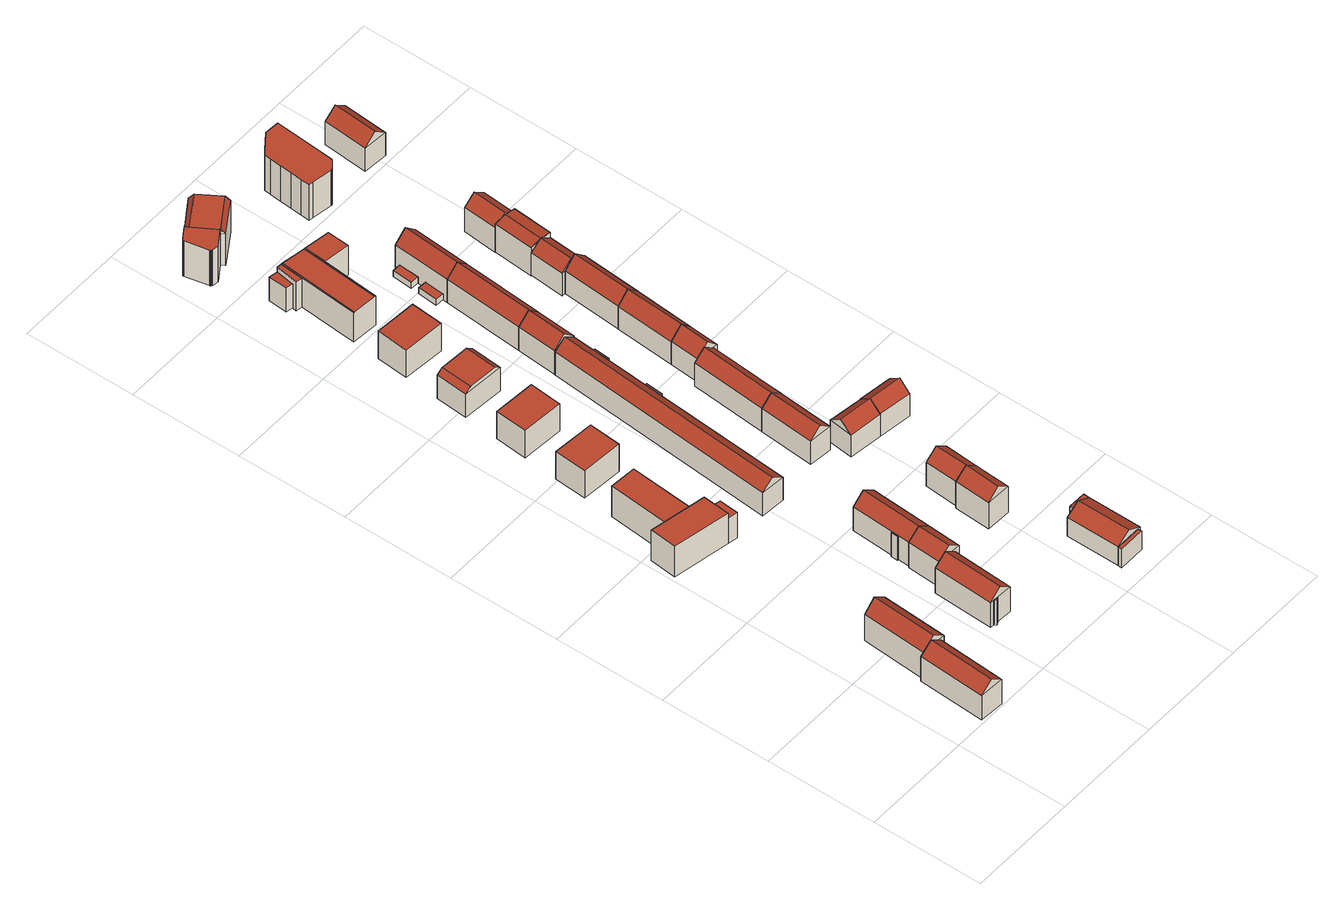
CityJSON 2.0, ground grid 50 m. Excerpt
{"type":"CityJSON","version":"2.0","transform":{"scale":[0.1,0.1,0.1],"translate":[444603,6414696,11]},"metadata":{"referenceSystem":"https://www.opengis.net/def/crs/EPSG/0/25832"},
"CityObjects":{
"building1":{"type":"Building","attributes":{"name":"HirtenstraÃe","function":"31001_1010"},"children":["building1-1","building1-2"]},
"building1-1":{"type":"BuildingPart","attributes":{"roofType":"3100","measuredHeight":17.59,"storeysAboveGround":4},"parents":["building1"],"geometry":[{"type":"Solid","lod":"2","boundaries":[[[[0,1,2,3]],[[4,5,1,0]],[[6,7,5,4]],[[3,2,7,6]],[[0,8,4]],[[6,9,3]],[[3,9,8,0]],[[4,8,9,6]],[[1,5,7,2]]]],"semantics":{"surfaces":[{"type":"WallSurface"},{"type":"RoofSurface","Flaechenneigung":"50.7636838396125","Flaechenrichtung":"273.308117384956","Flaechengroesse":"217.953610653265"},{"type":"RoofSurface","Flaechenneigung":"50.7637918884007","Flaechenrichtung":"93.3079691152351","Flaechengroesse":"218.014867359814"},{"type":"GroundSurface"}],"values":[[0,0,0,0,0,0,1,2,3]]}}]},
"building1-2":{"type":"BuildingPart","attributes":{"roofType":"3100","measuredHeight":18.82,"storeysAboveGround":4},"parents":["building1"],"geometry":[{"type":"Solid","lod":"2","boundaries":[[[[10,11,12,13]],[[14,15,11,10]],[[16,17,15,14]],[[13,12,17,16]],[[10,18,14]],[[16,19,13]],[[13,19,18,10]],[[14,18,19,16]],[[11,15,17,12]]]],"semantics":{"surfaces":[{"type":"WallSurface"},{"type":"RoofSurface","Flaechenneigung":"50.785815622503","Flaechenrichtung":"273.311996425385","Flaechengroesse":"215.6021783125"},{"type":"RoofSurface","Flaechenneigung":"50.7859020197884","Flaechenrichtung":"93.3049240391563","Flaechengroesse":"216.837932919486"},{"type":"GroundSurface"}],"values":[[0,0,0,0,0,0,1,2,3]]}}]},
"building2":{"type":"Building","attributes":{"name":"Carl-Petersen-StraÃe","function":"31001_1010"},"children":["building2-1","building2-2","building2-3"]},
"building2-1":{"type":"BuildingPart","attributes":{"roofType":"1000","measuredHeight":16.23,"storeysAboveGround":5},"parents":["building2"],"geometry":[{"type":"Solid","lod":"2","boundaries":[[[[20,21,22,23]],[[24,25,21,20]],[[26,27,25,24]],[[23,22,27,26]],[[24,20,23,26]],[[21,25,27,22]]]],"semantics":{"surfaces":[{"type":"WallSurface"},{"type":"RoofSurface","Flaechenneigung":"90","Flaechenrichtung":"0","Flaechengroesse":"328.965506137209"},{"type":"GroundSurface"}],"values":[[0,0,0,0,1,2]]}}]},
"building2-2":{"type":"BuildingPart","attributes":{"roofType":"1000","measuredHeight":16.25,"storeysAboveGround":5},"parents":["building2"],"geometry":[{"type":"Solid","lod":"2","boundaries":[[[[28,29,30,31]],[[32,33,29,28]],[[34,35,33,32]],[[31,30,35,34]],[[32,28,31,34]],[[29,33,35,30]]]],"semantics":{"surfaces":[{"type":"WallSurface"},{"type":"RoofSurface","Flaechenneigung":"90","Flaechenrichtung":"0","Flaechengroesse":"310.926781975163"},{"type":"GroundSurface"}],"values":[[0,0,0,0,1,2]]}}]},
"building2-3":{"type":"BuildingPart","attributes":{"roofType":"1000","measuredHeight":13.53,"storeysAboveGround":5},"parents":["building2"],"geometry":[{"type":"Solid","lod":"2","boundaries":[[[[36,37,38,39]],[[40,41,37,36]],[[42,29,41,40]],[[39,38,29,42]],[[40,36,39,42]],[[37,41,29,38]]]],"semantics":{"surfaces":[{"type":"WallSurface"},{"type":"RoofSurface","Flaechenneigung":"90","Flaechenrichtung":"0","Flaechengroesse":"39.3586223139316"},{"type":"GroundSurface"}],"values":[[0,0,0,0,1,2]]}}]},
"building3":{"type":"Building","attributes":{"name":"HirtenstraÃe","function":"31001_1010"},"children":["building3-1","building3-2"]},
"building3-1":{"type":"BuildingPart","attributes":{"roofType":"1000","measuredHeight":13.26,"storeysAboveGround":4},"parents":["building3"],"geometry":[{"type":"Solid","lod":"2","boundaries":[[[[43,44,45,46]],[[47,48,44,43]],[[46,45,48,47]],[[43,46,47]],[[44,48,45]]]],"semantics":{"surfaces":[{"type":"WallSurface"},{"type":"RoofSurface","Flaechenneigung":"90","Flaechenrichtung":"0","Flaechengroesse":"1.02167059330588"},{"type":"GroundSurface"}],"values":[[0,0,0,1,2]]}}]},
"building3-2":{"type":"BuildingPart","attributes":{"roofType":"3100","measuredHeight":17.64,"storeysAboveGround":4},"parents":["building3"],"geometry":[{"type":"Solid","lod":"2","boundaries":[[[[49,50,51,52]],[[53,54,50,49]],[[55,56,54,53]],[[52,51,56,55]],[[49,57,53]],[[55,58,52]],[[52,58,57,49]],[[53,57,58,55]],[[50,54,56,51]]]],"semantics":{"surfaces":[{"type":"WallSurface"},{"type":"RoofSurface","Flaechenneigung":"51.6279854035531","Flaechenrichtung":"272.526062581942","Flaechengroesse":"191.259252512954"},{"type":"RoofSurface","Flaechenneigung":"51.6295448273597","Flaechenrichtung":"92.916482829165","Flaechengroesse":"191.190387673883"},{"type":"GroundSurface"}],"values":[[0,0,0,0,0,0,1,2,3]]}}]},
"building4":{"type":"Building","attributes":{"name":"Carl-Petersen-StraÃe","function":"31001_1010","yearOfConstruction":2009,"roofType":"1000","measuredHeight":14.54,"storeysAboveGround":5},"geometry":[{"type":"Solid","lod":"2","boundaries":[[[[59,60,61,62]],[[63,64,60,59]],[[65,66,64,63]],[[62,61,66,65]],[[63,59,62,65]],[[60,64,66,61]]]],"semantics":{"surfaces":[{"type":"WallSurface"},{"type":"RoofSurface","Flaechenneigung":"90","Flaechenrichtung":"0","Flaechengroesse":"270.006944976461"},{"type":"GroundSurface"}],"values":[[0,0,0,0,1,2]]}}]},
"building5":{"type":"Building","attributes":{"name":"HirtenstraÃe","function":"31001_1010","yearOfConstruction":1957,"roofType":"3100","measuredHeight":17.95,"storeysAboveGround":4},"geometry":[{"type":"Solid","lod":"2","boundaries":[[[[67,68,69,70]],[[71,72,68,67]],[[73,74,72,71]],[[70,69,74,73]],[[67,75,71]],[[73,76,70]],[[70,76,75,67]],[[71,75,76,73]],[[68,72,74,69]]]],"semantics":{"surfaces":[{"type":"WallSurface"},{"type":"RoofSurface","Flaechenneigung":"51.6560795120905","Flaechenrichtung":"273.216126967321","Flaechengroesse":"107.444109432615"},{"type":"RoofSurface","Flaechenneigung":"51.655987666743","Flaechenrichtung":"93.2179272242601","Flaechengroesse":"107.447888973378"},{"type":"GroundSurface"}],"values":[[0,0,0,0,0,0,1,2,3]]}}]},
"building6":{"type":"Building","attributes":{"name":"Moorende","function":"31001_1010","yearOfConstruction":2009,"roofType":"1000","measuredHeight":14.6,"storeysAboveGround":5},"geometry":[{"type":"Solid","lod":"2","boundaries":[[[[77,78,79,80]],[[81,82,78,77]],[[83,84,82,81]],[[80,79,84,83]],[[81,77,80,83]],[[78,82,84,79]]]],"semantics":{"surfaces":[{"type":"WallSurface"},{"type":"RoofSurface","Flaechenneigung":"90","Flaechenrichtung":"0","Flaechengroesse":"269.732154998943"},{"type":"GroundSurface"}],"values":[[0,0,0,0,1,2]]}}]},
"building7":{"type":"Building","attributes":{"name":"Carl-Petersen-StraÃe","function":"31001_1010"},"children":["building7-1","building7-2"]},
"building7-1":{"type":"BuildingPart","attributes":{"roofType":"3100","measuredHeight":17.16,"storeysAboveGround":4},"parents":["building7"],"geometry":[{"type":"Solid","lod":"2","boundaries":[[[[85,86,87,67]],[[88,89,86,85]],[[71,90,89,88]],[[67,87,90,71]],[[85,91,88]],[[71,75,67]],[[67,75,91,85]],[[88,91,75,71]],[[86,89,90,87]]]],"semantics":{"surfaces":[{"type":"WallSurface"},{"type":"RoofSurface","Flaechenneigung":"51.5865324463628","Flaechenrichtung":"272.964134694147","Flaechengroesse":"197.745115900899"},{"type":"RoofSurface","Flaechenneigung":"51.586800165069","Flaechenrichtung":"93.1330239308747","Flaechengroesse":"197.802510637403"},{"type":"GroundSurface"}],"values":[[0,0,0,0,0,0,1,2,3]]}}]},
"building7-2":{"type":"BuildingPart","attributes":{"roofType":"1000","measuredHeight":12.67,"storeysAboveGround":4},"parents":["building7"],"geometry":[{"type":"Solid","lod":"2","boundaries":[[[[92,93,94,95]],[[96,97,93,92]],[[98,99,97,96]],[[95,94,99,98]],[[96,92,95,98]],[[93,97,99,94]]]],"semantics":{"surfaces":[{"type":"WallSurface"},{"type":"RoofSurface","Flaechenneigung":"90","Flaechenrichtung":"0","Flaechengroesse":"1.78751020506889"},{"type":"GroundSurface"}],"values":[[0,0,0,0,1,2]]}}]},
"building8":{"type":"Building","attributes":{"name":"Moorende","function":"31001_1010","yearOfConstruction":2009,"roofType":"9999","measuredHeight":14.6,"storeysAboveGround":5},"geometry":[{"type":"Solid","lod":"2","boundaries":[[[[100,101,102,103]],[[104,105,101,100]],[[106,107,105,104]],[[103,102,107,106]],[[103,108,109,100]],[[100,109,110,104]],[[104,110,111,106]],[[106,111,108,103]],[[109,108,111,110]],[[101,105,107,102]]]],"semantics":{"surfaces":[{"type":"WallSurface"},{"type":"RoofSurface","Flaechenneigung":"51.8194955630624","Flaechenrichtung":"274.662792075742","Flaechengroesse":"49.2918913267999"},{"type":"RoofSurface","Flaechenneigung":"51.8193832213258","Flaechenrichtung":"94.6606478536125","Flaechengroesse":"49.2945749984424"},{"type":"RoofSurface","Flaechenneigung":"90","Flaechenrichtung":"0","Flaechengroesse":"192.566193847515"},{"type":"GroundSurface"}],"values":[[0,0,0,0,1,0,2,0,3,4]]}}]},
"building9":{"type":"Building","attributes":{"name":"Auf den BlÃ¶cken","function":"31001_1010"},"children":["building9-1","building9-2","building9-3"]},
"building9-1":{"type":"BuildingPart","attributes":{"roofType":"3100","measuredHeight":16.44,"storeysAboveGround":4},"parents":["building9"],"geometry":[{"type":"Solid","lod":"2","boundaries":[[[[112,113,114,115]],[[116,117,113,112]],[[118,119,117,116]],[[115,114,119,118]],[[112,120,116]],[[118,121,115]],[[115,121,120,112]],[[116,120,121,118]],[[113,117,119,114]]]],"semantics":{"surfaces":[{"type":"WallSurface"},{"type":"RoofSurface","Flaechenneigung":"51.7159370287595","Flaechenrichtung":"274.577223970893","Flaechengroesse":"720.074466617014"},{"type":"RoofSurface","Flaechenneigung":"51.7159534474561","Flaechenrichtung":"94.3913417250511","Flaechengroesse":"720.348343717671"},{"type":"GroundSurface"}],"values":[[0,0,0,0,0,0,1,2,3]]}}]},
"building9-2":{"type":"BuildingPart","attributes":{"roofType":"1000","measuredHeight":12.2,"storeysAboveGround":4},"parents":["building9"],"geometry":[{"type":"Solid","lod":"2","boundaries":[[[[122,123,124,125]],[[126,127,123,122]],[[128,129,127,126]],[[125,124,129,128]],[[126,122,125,128]],[[123,127,129,124]]]],"semantics":{"surfaces":[{"type":"WallSurface"},{"type":"RoofSurface","Flaechenneigung":"90","Flaechenrichtung":"0","Flaechengroesse":"6.82358211676431"},{"type":"GroundSurface"}],"values":[[0,0,0,0,1,2]]}}]},
"building9-3":{"type":"BuildingPart","attributes":{"roofType":"1000","measuredHeight":12.16,"storeysAboveGround":4},"parents":["building9"],"geometry":[{"type":"Solid","lod":"2","boundaries":[[[[130,131,132,133]],[[134,135,131,130]],[[136,137,135,134]],[[133,132,137,136]],[[134,130,133,136]],[[131,135,137,132]]]],"semantics":{"surfaces":[{"type":"WallSurface"},{"type":"RoofSurface","Flaechenneigung":"90","Flaechenrichtung":"0","Flaechengroesse":"4.93138550329567"},{"type":"GroundSurface"}],"values":[[0,0,0,0,1,2]]}}]},
"building10":{"type":"Building","attributes":{"name":"Moorende","function":"31001_1010","yearOfConstruction":2009,"roofType":"1000","measuredHeight":14.72,"storeysAboveGround":5},"geometry":[{"type":"Solid","lod":"2","boundaries":[[[[138,139,140,141]],[[142,143,139,138]],[[144,145,143,142]],[[141,140,145,144]],[[142,138,141,144]],[[139,143,145,140]]]],"semantics":{"surfaces":[{"type":"WallSurface"},{"type":"RoofSurface","Flaechenneigung":"90","Flaechenrichtung":"0","Flaechengroesse":"269.601867011766"},{"type":"GroundSurface"}],"values":[[0,0,0,0,1,2]]}}]},
"building11":{"type":"Building","attributes":{"name":"HirtenstraÃe","function":"31001_1010","yearOfConstruction":1957,"roofType":"3100","measuredHeight":18.47,"storeysAboveGround":4},"geometry":[{"type":"Solid","lod":"2","boundaries":[[[[146,147,148,149]],[[150,151,147,146]],[[152,153,151,150]],[[149,148,153,152]],[[146,154,150]],[[152,155,149]],[[149,155,154,146]],[[150,154,155,152]],[[147,151,153,148]]]],"semantics":{"surfaces":[{"type":"WallSurface"},{"type":"RoofSurface","Flaechenneigung":"51.2122402934703","Flaechenrichtung":"273.374601804559","Flaechengroesse":"114.593032173527"},{"type":"RoofSurface","Flaechenneigung":"51.2122401367297","Flaechenrichtung":"93.3729320381092","Flaechengroesse":"114.589274207159"},{"type":"GroundSurface"}],"values":[[0,0,0,0,0,0,1,2,3]]}}]},
"building12":{"type":"Building","attributes":{"name":"HirtenstraÃe","function":"31001_1010"},"children":["building12-1","building12-2","building12-3"]},
"building12-1":{"type":"BuildingPart","attributes":{"roofType":"3100","measuredHeight":13.68,"storeysAboveGround":3},"parents":["building12"],"geometry":[{"type":"Solid","lod":"2","boundaries":[[[[156,157,158,159]],[[160,161,157,156]],[[162,163,161,160]],[[159,158,163,162]],[[156,164,160]],[[162,165,159]],[[159,165,164,156]],[[160,164,165,162]],[[157,161,163,158]]]],"semantics":{"surfaces":[{"type":"WallSurface"},{"type":"RoofSurface","Flaechenneigung":"60.0924836878025","Flaechenrichtung":"90.1218256822221","Flaechengroesse":"182.211302175357"},{"type":"RoofSurface","Flaechenneigung":"60.0924201190927","Flaechenrichtung":"270.101004410399","Flaechengroesse":"182.183318570983"},{"type":"GroundSurface"}],"values":[[0,0,0,0,0,0,1,2,3]]}}]},
"building12-2":{"type":"BuildingPart","attributes":{"roofType":"1000","measuredHeight":9.92,"storeysAboveGround":3},"parents":["building12"],"geometry":[{"type":"Solid","lod":"2","boundaries":[[[[166,167,168,169]],[[170,171,167,166]],[[160,161,171,170]],[[169,168,161,160]],[[170,166,169,160]],[[167,171,161,168]]]],"semantics":{"surfaces":[{"type":"WallSurface"},{"type":"RoofSurface","Flaechenneigung":"90","Flaechenrichtung":"0","Flaechengroesse":"21.18353715275"},{"type":"GroundSurface"}],"values":[[0,0,0,0,1,2]]}}]},
"building12-3":{"type":"BuildingPart","attributes":{"roofType":"1000","measuredHeight":9.92,"storeysAboveGround":3},"parents":["building12"],"geometry":[{"type":"Solid","lod":"2","boundaries":[[[[172,173,174,175]],[[176,177,173,172]],[[159,158,177,176]],[[175,174,158,159]],[[176,172,175,159]],[[173,177,158,174]]]],"semantics":{"surfaces":[{"type":"WallSurface"},{"type":"RoofSurface","Flaechenneigung":"90","Flaechenrichtung":"0","Flaechengroesse":"21.7831168271167"},{"type":"GroundSurface"}],"values":[[0,0,0,0,1,2]]}}]},
"building13":{"type":"Building","attributes":{"name":"Carl-Petersen-StraÃe","function":"31001_1010","yearOfConstruction":1957,"roofType":"3100","measuredHeight":17.22,"storeysAboveGround":4},"geometry":[{"type":"Solid","lod":"2","boundaries":[[[[178,179,180,146]],[[181,182,179,178]],[[150,183,182,181]],[[146,180,183,150]],[[178,184,181]],[[150,154,146]],[[146,154,184,178]],[[181,184,154,150]],[[179,182,183,180]]]],"semantics":{"surfaces":[{"type":"WallSurface"},{"type":"RoofSurface","Flaechenneigung":"51.2527799460082","Flaechenrichtung":"273.373751766749","Flaechengroesse":"104.922973425165"},{"type":"RoofSurface","Flaechenneigung":"51.2526964971133","Flaechenrichtung":"93.373751766795","Flaechengroesse":"104.922973422475"},{"type":"GroundSurface"}],"values":[[0,0,0,0,0,0,1,2,3]]}}]},
"building14":{"type":"Building","attributes":{"name":"Auf den BlÃ¶cken","function":"31001_1010","yearOfConstruction":1957,"roofType":"3100","measuredHeight":16.89,"storeysAboveGround":4},"geometry":[{"type":"Solid","lod":"2","boundaries":[[[[185,186,187,188]],[[189,190,186,185]],[[191,192,190,189]],[[188,187,192,191]],[[185,193,189]],[[191,194,188]],[[188,194,193,185]],[[189,193,194,191]],[[186,190,192,187]]]],"semantics":{"surfaces":[{"type":"WallSurface"},{"type":"RoofSurface","Flaechenneigung":"49.410108099328","Flaechenrichtung":"94.516003651114","Flaechengroesse":"171.342587666664"},{"type":"RoofSurface","Flaechenneigung":"49.4101219184839","Flaechenrichtung":"274.530776977418","Flaechengroesse":"170.566553075133"},{"type":"GroundSurface"}],"values":[[0,0,0,0,0,0,1,2,3]]}}]},
"building15":{"type":"Building","attributes":{"name":"Moorende","function":"31001_1010"},"children":["building15-1","building15-2","building15-3","building15-4"]},
"building15-1":{"type":"BuildingPart","attributes":{"roofType":"1000","measuredHeight":15.7,"storeysAboveGround":5},"parents":["building15"],"geometry":[{"type":"Solid","lod":"2","boundaries":[[[[195,196,197,198]],[[199,200,196,195]],[[201,202,200,199]],[[198,197,202,201]],[[199,195,198,201]],[[196,200,202,197]]]],"semantics":{"surfaces":[{"type":"WallSurface"},{"type":"RoofSurface","Flaechenneigung":"90","Flaechenrichtung":"0","Flaechengroesse":"116.823719837845"},{"type":"GroundSurface"}],"values":[[0,0,0,0,1,2]]}}]},
"building15-2":{"type":"BuildingPart","attributes":{"roofType":"9999","measuredHeight":15.64,"storeysAboveGround":5},"parents":["building15"],"geometry":[{"type":"Solid","lod":"2","boundaries":[[[[203,204,205,206]],[[207,200,204,203]],[[208,209,200,207]],[[206,205,209,208]],[[206,210,211,203]],[[203,211,212,207]],[[207,212,213,208]],[[208,213,210,206]],[[211,210,213,212]],[[204,200,209,205]]]],"semantics":{"surfaces":[{"type":"WallSurface"},{"type":"RoofSurface","Flaechenneigung":"78.0287614271826","Flaechenrichtung":"274.605908576543","Flaechengroesse":"21.2385455150256"},{"type":"RoofSurface","Flaechenneigung":"78.0288304548946","Flaechenrichtung":"94.6037970502002","Flaechengroesse":"20.7215312178759"},{"type":"RoofSurface","Flaechenneigung":"90","Flaechenrichtung":"0","Flaechengroesse":"393.449317118247"},{"type":"GroundSurface"}],"values":[[0,0,0,0,1,0,2,0,3,4]]}}]},
"building15-3":{"type":"BuildingPart","attributes":{"roofType":"1000","measuredHeight":15.52,"storeysAboveGround":5},"parents":["building15"],"geometry":[{"type":"Solid","lod":"2","boundaries":[[[[214,215,216,217]],[[218,219,215,214]],[[203,204,219,218]],[[217,216,204,203]],[[218,214,217,203]],[[215,219,204,216]]]],"semantics":{"surfaces":[{"type":"WallSurface"},{"type":"RoofSurface","Flaechenneigung":"90","Flaechenrichtung":"0","Flaechengroesse":"24.7334176157694"},{"type":"GroundSurface"}],"values":[[0,0,0,0,1,2]]}}]},
"building15-4":{"type":"BuildingPart","attributes":{"roofType":"1000","measuredHeight":12.81,"storeysAboveGround":5},"parents":["building15"],"geometry":[{"type":"Solid","lod":"2","boundaries":[[[[220,221,222,223]],[[224,225,221,220]],[[226,219,225,224]],[[223,222,219,226]],[[224,220,223,226]],[[221,225,219,222]]]],"semantics":{"surfaces":[{"type":"WallSurface"},{"type":"RoofSurface","Flaechenneigung":"90","Flaechenrichtung":"0","Flaechengroesse":"29.4638458809401"},{"type":"GroundSurface"}],"values":[[0,0,0,0,1,2]]}}]},
"building16":{"type":"Building","attributes":{"name":"Auf den BlÃ¶cken","function":"31001_1010","yearOfConstruction":1957,"roofType":"3100","measuredHeight":17.54,"storeysAboveGround":4},"geometry":[{"type":"Solid","lod":"2","boundaries":[[[[227,228,229,230]],[[231,232,228,227]],[[233,234,232,231]],[[230,229,234,233]],[[227,235,231]],[[233,236,230]],[[230,236,235,227]],[[231,235,236,233]],[[228,232,234,229]]]],"semantics":{"surfaces":[{"type":"WallSurface"},{"type":"RoofSurface","Flaechenneigung":"46.8459403325713","Flaechenrichtung":"94.2409536296409","Flaechengroesse":"131.709169171571"},{"type":"RoofSurface","Flaechenneigung":"46.8457915123304","Flaechenrichtung":"274.248894686618","Flaechengroesse":"131.710526144899"},{"type":"GroundSurface"}],"values":[[0,0,0,0,0,0,1,2,3]]}}]},
"building17":{"type":"Building","attributes":{"name":"Sievekingdamm","function":"31001_1010"},"children":["building17-1","building17-2"]},
"building17-1":{"type":"BuildingPart","attributes":{"roofType":"9999","measuredHeight":19.05,"storeysAboveGround":6},"parents":["building17"],"geometry":[{"type":"Solid","lod":"2","boundaries":[[[[237,238,239,240]],[[241,242,238,237]],[[243,244,242,241]],[[240,239,244,243]],[[240,245,246,237]],[[237,246,247,241]],[[241,247,248,243]],[[243,248,245,240]],[[246,245,248,247]],[[238,242,244,239]]]],"semantics":{"surfaces":[{"type":"WallSurface"},{"type":"RoofSurface","Flaechenneigung":"42.6276941916937","Flaechenrichtung":"326.979271589894","Flaechengroesse":"52.4218654874214"},{"type":"RoofSurface","Flaechenneigung":"42.6279302069102","Flaechenrichtung":"147.530739587189","Flaechengroesse":"53.2211303560839"},{"type":"RoofSurface","Flaechenneigung":"90","Flaechenrichtung":"0","Flaechengroesse":"195.552598481993"},{"type":"GroundSurface"}],"values":[[0,0,0,0,1,0,2,0,3,4]]}}]},
"building17-2":{"type":"BuildingPart","attributes":{"roofType":"1000","measuredHeight":19.07,"storeysAboveGround":6},"parents":["building17"],"geometry":[{"type":"Solid","lod":"2","boundaries":[[[[249,250,251,252]],[[253,254,250,249]],[[255,256,254,253]],[[257,258,256,255]],[[259,260,258,257]],[[261,262,260,259]],[[263,264,262,261]],[[265,266,264,263]],[[267,268,266,265]],[[269,270,268,267]],[[271,272,270,269]],[[273,274,272,271]],[[275,276,274,273]],[[277,239,276,275]],[[252,251,239,277]],[[275,273,271,269,267,265,263,261,259,257,255,253,249,252,277]],[[250,254,256,258,260,262,264,266,268,270,272,274,276,239,251]]]],"semantics":{"surfaces":[{"type":"WallSurface"},{"type":"RoofSurface","Flaechenneigung":"90","Flaechenrichtung":"0","Flaechengroesse":"124.834868875514"},{"type":"GroundSurface"}],"values":[[0,0,0,0,0,0,0,0,0,0,0,0,0,0,0,1,2]]}}]},
"building18":{"type":"Building","attributes":{"name":"Carl-Petersen-StraÃe","function":"31001_1010","yearOfConstruction":1968,"roofType":"3100","measuredHeight":16.25,"storeysAboveGround":4},"geometry":[{"type":"Solid","lod":"2","boundaries":[[[[278,279,280,281]],[[282,283,279,278]],[[284,285,283,282]],[[281,280,285,284]],[[278,286,282]],[[284,287,281]],[[281,287,286,278]],[[282,286,287,284]],[[279,283,285,280]]]],"semantics":{"surfaces":[{"type":"WallSurface"},{"type":"RoofSurface","Flaechenneigung":"50.5035014213378","Flaechenrichtung":"186.88303606996","Flaechengroesse":"105.285923994902"},{"type":"RoofSurface","Flaechenneigung":"50.5038225184407","Flaechenrichtung":"7.24976276673554","Flaechengroesse":"106.327651984077"},{"type":"GroundSurface"}],"values":[[0,0,0,0,0,0,1,2,3]]}}]},
"building19":{"type":"Building","attributes":{"name":"Auf den BlÃ¶cken","function":"31001_1010","yearOfConstruction":1957,"roofType":"3100","measuredHeight":16.82,"storeysAboveGround":4},"geometry":[{"type":"Solid","lod":"2","boundaries":[[[[288,289,290,191]],[[291,292,289,288]],[[188,293,292,291]],[[191,290,293,188]],[[288,294,291]],[[188,194,191]],[[191,194,294,288]],[[291,294,194,188]],[[289,292,293,290]]]],"semantics":{"surfaces":[{"type":"WallSurface"},{"type":"RoofSurface","Flaechenneigung":"49.2248682562739","Flaechenrichtung":"274.508668864937","Flaechengroesse":"235.256726569742"},{"type":"RoofSurface","Flaechenneigung":"49.2249344666691","Flaechenrichtung":"94.508735144832","Flaechengroesse":"235.25327462413"},{"type":"GroundSurface"}],"values":[[0,0,0,0,0,0,1,2,3]]}}]},
"building20":{"type":"Building","attributes":{"name":"Auf den BlÃ¶cken","function":"31001_1010","yearOfConstruction":1957,"roofType":"3100","measuredHeight":17.53,"storeysAboveGround":4},"geometry":[{"type":"Solid","lod":"2","boundaries":[[[[295,296,234,233]],[[297,298,296,295]],[[230,229,298,297]],[[233,234,229,230]],[[295,299,297]],[[230,236,233]],[[233,236,299,295]],[[297,299,236,230]],[[296,298,229,234]]]],"semantics":{"surfaces":[{"type":"WallSurface"},{"type":"RoofSurface","Flaechenneigung":"46.7042799806988","Flaechenrichtung":"274.240041765358","Flaechengroesse":"263.976245234185"},{"type":"RoofSurface","Flaechenneigung":"46.70435265855","Flaechenrichtung":"94.2400417653581","Flaechengroesse":"263.976245232696"},{"type":"GroundSurface"}],"values":[[0,0,0,0,0,0,1,2,3]]}}]},
"building21":{"type":"Building","attributes":{"name":"Auf den BlÃ¶cken","function":"31001_1010","yearOfConstruction":1957,"roofType":"3100","measuredHeight":17.61,"storeysAboveGround":4},"geometry":[{"type":"Solid","lod":"2","boundaries":[[[[300,301,302,303]],[[304,305,301,300]],[[306,307,305,304]],[[303,302,307,306]],[[300,308,304]],[[306,309,303]],[[303,309,308,300]],[[304,308,309,306]],[[301,305,307,302]]]],"semantics":{"surfaces":[{"type":"WallSurface"},{"type":"RoofSurface","Flaechenneigung":"44.678600148363","Flaechenrichtung":"274.184993591903","Flaechengroesse":"100.034664905074"},{"type":"RoofSurface","Flaechenneigung":"44.6784728044763","Flaechenrichtung":"94.2766622586606","Flaechengroesse":"100.0316442246"},{"type":"GroundSurface"}],"values":[[0,0,0,0,0,0,1,2,3]]}}]},
"building22":{"type":"Building","attributes":{"name":"Carl-Petersen-StraÃe","function":"31001_1010","yearOfConstruction":1957,"roofType":"3100","measuredHeight":16.33,"storeysAboveGround":4},"geometry":[{"type":"Solid","lod":"2","boundaries":[[[[310,311,312,313]],[[314,315,311,310]],[[316,317,315,314]],[[313,312,317,316]],[[310,318,314]],[[316,319,313]],[[313,319,318,310]],[[314,318,319,316]],[[311,315,317,312]]]],"semantics":{"surfaces":[{"type":"WallSurface"},{"type":"RoofSurface","Flaechenneigung":"50.8477006978234","Flaechenrichtung":"7.62004053188802","Flaechengroesse":"104.449203260143"},{"type":"RoofSurface","Flaechenneigung":"50.8480564175379","Flaechenrichtung":"187.861527415341","Flaechengroesse":"104.440526858055"},{"type":"GroundSurface"}],"values":[[0,0,0,0,0,0,1,2,3]]}}]},
"building23":{"type":"Building","attributes":{"name":"Auf den BlÃ¶cken","function":"31001_1010"},"children":["building23-1","building23-2","building23-3"]},
"building23-1":{"type":"BuildingPart","attributes":{"roofType":"1000","measuredHeight":3.23,"storeysAboveGround":4},"parents":["building23"],"geometry":[{"type":"Solid","lod":"2","boundaries":[[[[320,321,322,323]],[[324,325,321,320]],[[326,327,325,324]],[[323,322,327,326]],[[324,320,323,326]],[[321,325,327,322]]]],"semantics":{"surfaces":[{"type":"WallSurface"},{"type":"RoofSurface","Flaechenneigung":"90","Flaechenrichtung":"0","Flaechengroesse":"33.4327728460902"},{"type":"GroundSurface"}],"values":[[0,0,0,0,1,2]]}}]},
"building23-2":{"type":"BuildingPart","attributes":{"roofType":"3100","measuredHeight":17.47,"storeysAboveGround":4},"parents":["building23"],"geometry":[{"type":"Solid","lod":"2","boundaries":[[[[297,328,329,330]],[[295,331,328,297]],[[332,333,331,295]],[[330,329,333,332]],[[297,299,295]],[[332,334,330]],[[330,334,299,297]],[[295,299,334,332]],[[328,331,333,329]]]],"semantics":{"surfaces":[{"type":"WallSurface"},{"type":"RoofSurface","Flaechenneigung":"46.7191191597111","Flaechenrichtung":"94.2127143830888","Flaechengroesse":"190.862217975707"},{"type":"RoofSurface","Flaechenneigung":"46.7191391264683","Flaechenrichtung":"274.18066524786","Flaechengroesse":"190.861689222725"},{"type":"GroundSurface"}],"values":[[0,0,0,0,0,0,1,2,3]]}}]},
"building23-3":{"type":"BuildingPart","attributes":{"roofType":"1000","measuredHeight":3.22,"storeysAboveGround":4},"parents":["building23"],"geometry":[{"type":"Solid","lod":"2","boundaries":[[[[335,336,337,338]],[[339,340,336,335]],[[341,342,340,339]],[[338,337,342,341]],[[339,335,338,341]],[[336,340,342,337]]]],"semantics":{"surfaces":[{"type":"WallSurface"},{"type":"RoofSurface","Flaechenneigung":"90","Flaechenrichtung":"0","Flaechengroesse":"34.10219815461"},{"type":"GroundSurface"}],"values":[[0,0,0,0,1,2]]}}]},
"building24":{"type":"Building","attributes":{"name":"Auf den BlÃ¶cken","function":"31001_1010","yearOfConstruction":1957,"roofType":"3100","measuredHeight":17.51,"storeysAboveGround":4},"geometry":[{"type":"Solid","lod":"2","boundaries":[[[[343,344,345,346]],[[347,348,344,343]],[[349,350,348,347]],[[346,345,350,349]],[[343,351,347]],[[349,308,346]],[[346,308,351,343]],[[347,351,308,349]],[[344,348,350,345]]]],"semantics":{"surfaces":[{"type":"WallSurface"},{"type":"RoofSurface","Flaechenneigung":"44.592156226945","Flaechenrichtung":"274.178082148772","Flaechengroesse":"199.104386591258"},{"type":"RoofSurface","Flaechenneigung":"44.5921067315008","Flaechenrichtung":"94.258914507947","Flaechengroesse":"199.102694180648"},{"type":"GroundSurface"}],"values":[[0,0,0,0,0,0,1,2,3]]}}]},
"building25":{"type":"Building","attributes":{"name":"Auf den BlÃ¶cken","function":"31001_1010","yearOfConstruction":1957,"roofType":"3100","measuredHeight":17.52,"storeysAboveGround":4},"geometry":[{"type":"Solid","lod":"2","boundaries":[[[[347,348,352,353]],[[343,344,348,347]],[[354,355,344,343]],[[353,352,355,354]],[[347,351,343]],[[354,356,353]],[[353,356,351,347]],[[343,351,356,354]],[[348,344,355,352]]]],"semantics":{"surfaces":[{"type":"WallSurface"},{"type":"RoofSurface","Flaechenneigung":"44.4493378367429","Flaechenrichtung":"94.2461371502811","Flaechengroesse":"200.841951885812"},{"type":"RoofSurface","Flaechenneigung":"44.4493175166213","Flaechenrichtung":"274.186889312806","Flaechengroesse":"200.84170362994"},{"type":"GroundSurface"}],"values":[[0,0,0,0,0,0,1,2,3]]}}]},
"building26":{"type":"Building","attributes":{"name":"Auf den BlÃ¶cken","function":"31001_1010","yearOfConstruction":1918,"roofType":"3100","measuredHeight":15.88,"storeysAboveGround":4},"geometry":[{"type":"Solid","lod":"2","boundaries":[[[[357,358,359,360]],[[361,362,358,357]],[[363,364,362,361]],[[360,359,364,363]],[[357,365,361]],[[363,366,360]],[[360,366,365,357]],[[361,365,366,363]],[[358,362,364,359]]]],"semantics":{"surfaces":[{"type":"WallSurface"},{"type":"RoofSurface","Flaechenneigung":"53.3348150903892","Flaechenrichtung":"274.222186883219","Flaechengroesse":"101.839704208701"},{"type":"RoofSurface","Flaechenneigung":"53.3346657800348","Flaechenrichtung":"94.2260118071869","Flaechengroesse":"101.836911379362"},{"type":"GroundSurface"}],"values":[[0,0,0,0,0,0,1,2,3]]}}]},
"building27":{"type":"Building","attributes":{"name":"Auf den BlÃ¶cken","function":"31001_1010","yearOfConstruction":1957,"roofType":"3100","measuredHeight":15.93,"storeysAboveGround":4},"geometry":[{"type":"Solid","lod":"2","boundaries":[[[[367,368,369,370]],[[371,372,368,367]],[[373,374,372,371]],[[370,369,374,373]],[[367,375,371]],[[373,376,370]],[[370,376,375,367]],[[371,375,376,373]],[[368,372,374,369]]]],"semantics":{"surfaces":[{"type":"WallSurface"},{"type":"RoofSurface","Flaechenneigung":"79.458767898658","Flaechenrichtung":"274.231247887311","Flaechengroesse":"96.5234777249731"},{"type":"RoofSurface","Flaechenneigung":"79.4587621921251","Flaechenrichtung":"94.2393065362786","Flaechengroesse":"96.5217945190859"},{"type":"GroundSurface"}],"values":[[0,0,0,0,0,0,1,2,3]]}}]},
"building28":{"type":"Building","attributes":{"name":"Auf den BlÃ¶cken","function":"31001_1010","yearOfConstruction":2015,"roofType":"1000","measuredHeight":18.95,"storeysAboveGround":6},"geometry":[{"type":"Solid","lod":"2","boundaries":[[[[377,378,379,380]],[[381,382,378,377]],[[383,384,382,381]],[[385,386,384,383]],[[387,388,386,385]],[[389,390,388,387]],[[391,392,390,389]],[[393,394,392,391]],[[395,396,394,393]],[[397,398,396,395]],[[399,400,398,397]],[[401,402,400,399]],[[403,404,402,401]],[[405,406,404,403]],[[407,408,406,405]],[[409,410,408,407]],[[411,412,410,409]],[[413,414,412,411]],[[415,416,414,413]],[[417,418,416,415]],[[419,420,418,417]],[[421,422,420,419]],[[380,379,422,421]],[[419,417,415,413,411,409,407,405,403,401,399,397,395,393,391,389,387,385,383,381,377,380,421]],[[378,382,384,386,388,390,392,394,396,398,400,402,404,406,408,410,412,414,416,418,420,422,379]]]],"semantics":{"surfaces":[{"type":"WallSurface"},{"type":"RoofSurface","Flaechenneigung":"90","Flaechenrichtung":"0","Flaechengroesse":"430.428844202671"},{"type":"GroundSurface"}],"values":[[0,0,0,0,0,0,0,0,0,0,0,0,0,0,0,0,0,0,0,0,0,0,0,1,2]]}}]},
"building29":{"type":"Building","attributes":{"name":"Auf den BlÃ¶cken","function":"31001_1010","yearOfConstruction":1957,"roofType":"3100","measuredHeight":17.11,"storeysAboveGround":4},"geometry":[{"type":"Solid","lod":"2","boundaries":[[[[423,424,425,426]],[[427,428,424,423]],[[429,430,428,427]],[[426,425,430,429]],[[423,431,427]],[[429,432,426]],[[426,432,431,423]],[[427,431,432,429]],[[424,428,430,425]]]],"semantics":{"surfaces":[{"type":"WallSurface"},{"type":"RoofSurface","Flaechenneigung":"51.7157544901837","Flaechenrichtung":"274.236292331758","Flaechengroesse":"104.150335993517"},{"type":"RoofSurface","Flaechenneigung":"51.7159028233509","Flaechenrichtung":"94.2456510541214","Flaechengroesse":"104.148227329957"},{"type":"GroundSurface"}],"values":[[0,0,0,0,0,0,1,2,3]]}}]},
"building30":{"type":"Building","attributes":{"name":"Auf den BlÃ¶cken","function":"31001_1010","yearOfConstruction":1957,"roofType":"3100","measuredHeight":16.95,"storeysAboveGround":4},"geometry":[{"type":"Solid","lod":"2","boundaries":[[[[433,434,435,436]],[[437,438,434,433]],[[439,440,438,437]],[[436,435,440,439]],[[433,441,437]],[[439,442,436]],[[436,442,441,433]],[[437,441,442,439]],[[434,438,440,435]]]],"semantics":{"surfaces":[{"type":"WallSurface"},{"type":"RoofSurface","Flaechenneigung":"49.651398284945","Flaechenrichtung":"274.374685067947","Flaechengroesse":"146.679687537487"},{"type":"RoofSurface","Flaechenneigung":"49.6513431716527","Flaechenrichtung":"94.456592915102","Flaechengroesse":"146.790321313238"},{"type":"GroundSurface"}],"values":[[0,0,0,0,0,0,1,2,3]]}}]}
},
"vertices":[
[173,315,139],[173,315,9],[155,15,9],[155,15,139],[285,309,139],[285,309,9],[267,8,139],[267,8,9],[229,312,184],[211,11,184],
[203,605,150],[203,605,9],[186,314,9],[186,314,150],[318,602,150],[318,602,9],[301,308,150],[301,308,9],[260,604,197],[243,311,197],
[74,1448,200],[74,1448,37],[193,1425,37],[193,1425,200],[96,1714,200],[96,1714,37],[216,1705,200],[216,1705,37],
[256,1290,200],[256,1290,37],[265,1411,37],[265,1411,200],[1,1340,200],[1,1340,37],[11,1460,200],[11,1460,37],
[307,1370,173],[307,1370,37],[263,1378,37],[263,1378,173],[300,1282,173],[300,1282,37],[256,1290,173],
[581,278,145],[581,278,12],[561,279,12],[561,279,145],[568,269,145],[568,269,12],
[554,551,145],[554,551,12],[543,280,12],[543,280,145],[666,545,145],[666,545,12],[652,274,145],[652,274,12],[610,548,189],[597,277,189],
[115,1992,187],[115,1992,41],[104,1848,41],[104,1848,187],[302,1977,187],[302,1977,41],[290,1833,187],[290,1833,41],
[584,700,160],[584,700,25],[576,550,25],[576,550,160],[697,693,160],[697,693,25],[688,544,160],[688,544,25],[640,696,205],[632,547,205],
[127,2147,188],[127,2147,42],[314,2132,42],[314,2132,188],[139,2290,188],[139,2290,42],[326,2275,188],[326,2275,42],
[598,973,160],[598,973,33],[584,700,33],[712,967,160],[712,967,33],[697,693,33],[655,970,205],
[581,750,160],[581,750,33],[587,750,33],[587,750,160],[583,781,160],[583,781,33],[588,780,160],[588,780,33],
[163,2590,166],[163,2590,42],[151,2446,42],[151,2446,166],[350,2574,166],[350,2574,42],[338,2431,166],[338,2431,42],[178,2444,188],[190,2587,188],[323,2577,188],[311,2433,188],
[533,2328,156],[533,2328,34],[448,1281,34],[448,1281,156],[637,2321,156],[637,2321,34],[558,1272,156],[558,1272,34],[585,2325,199],[503,1276,199],
[619,1963,156],[619,1963,34],[610,1963,34],[610,1963,156],[613,1886,156],[613,1886,34],[604,1886,156],[604,1886,34],
[638,2224,156],[638,2224,34],[630,2225,34],[630,2225,156],[632,2151,156],[632,2151,34],[626,2152,156],[626,2152,34],
[175,2745,188],[175,2745,41],[362,2730,41],[362,2730,188],[187,2888,188],[187,2888,41],[373,2873,188],[373,2873,41],
[938,758,156],[938,758,16],[929,597,16],[929,597,156],[1049,752,156],[1049,752,16],[1040,591,156],[1040,591,16],[994,755,201],[984,594,201],
[1213,107,113],[1213,107,14],[1214,348,14],[1214,348,113],[1082,107,113],[1082,107,14],[1083,348,113],[1083,348,14],[1148,107,150],[1148,348,150],
[1200,89,113],[1200,89,14],[1200,107,14],[1200,107,113],[1082,89,113],[1082,89,14],
[1134,376,113],[1134,376,14],[1134,348,14],[1134,348,113],[1214,375,113],[1214,375,14],
[947,906,156],[947,906,28],[938,758,28],[1058,899,156],[1058,899,28],[1049,752,28],[1002,902,201],
[867,1295,158],[867,1295,34],[887,1543,34],[887,1543,158],[763,1305,158],[763,1305,34],[782,1550,158],[782,1550,34],[815,1300,203],[835,1547,203],
[340,3260,192],[340,3260,35],[456,3242,35],[456,3242,192],[348,3360,192],[348,3360,35],[463,3342,192],[463,3342,35],
[229,3379,190],[229,3379,35],[200,3014,35],[200,3014,190],[348,3360,190],[319,3004,190],[319,3004,35],[205,3013,191],[235,3378,191],[342,3361,191],[314,3005,191],
[193,3279,190],[193,3279,35],[221,3274,35],[221,3274,190],[210,3382,190],[210,3382,35],
[166,3304,163],[166,3304,35],[196,3299,35],[196,3299,163],[172,3389,163],[172,3389,35],[210,3382,163],
[637,2321,163],[637,2321,38],[650,2500,38],[650,2500,163],[531,2329,163],[531,2329,38],[544,2508,163],[544,2508,38],[584,2325,213],[597,2504,213],
[276,3855,195],[276,3855,28],[135,3763,28],[135,3763,195],[363,3723,195],[363,3723,28],[218,3631,195],[218,3631,28],[146,3746,218],[288,3837,218],[351,3741,218],[207,3648,218],
[134,3601,218],[134,3601,28],[206,3649,28],[206,3649,218],[108,3606,218],[108,3606,28],[105,3607,218],[105,3607,28],[103,3608,218],[103,3608,28],[101,3610,218],[101,3610,28],[100,3612,218],[100,3612,28],[99,3614,218],[99,3614,28],[77,3716,218],[77,3716,28],[77,3719,218],[77,3719,28],[78,3721,218],[78,3721,28],[79,3724,218],[79,3724,28],[80,3726,218],[80,3726,28],[82,3728,218],[82,3728,28],[135,3763,218],
[888,1212,149],[888,1212,31],[1037,1195,31],[1037,1195,149],[900,1320,149],[900,1320,31],[1052,1300,149],[1052,1300,31],[894,1266,193],[1045,1247,193],
[809,1889,158],[809,1889,35],[782,1550,35],[914,1881,158],[914,1881,35],[887,1543,35],[861,1885,203],
[570,2867,163],[570,2867,38],[677,2859,163],[677,2859,38],[624,2863,213],
[839,2022,161],[839,2022,38],[829,1888,38],[829,1888,161],[943,2015,161],[943,2015,38],[933,1880,161],[933,1880,38],[891,2018,214],[881,1884,214],
[1202,1280,150],[1202,1280,30],[1052,1300,30],[1052,1300,150],[1187,1174,150],[1187,1174,30],[1037,1195,150],[1037,1195,30],[1195,1227,194],[1045,1247,194],
[550,3105,71],[550,3105,39],[544,3016,39],[544,3016,71],[588,3104,71],[588,3104,39],[581,3013,71],[581,3013,39],
[677,2859,39],[696,3118,39],[696,3118,163],[570,2867,39],[589,3126,163],[589,3126,39],[643,3122,213],
[533,2890,71],[533,2890,39],[572,2887,39],[572,2887,71],[540,2977,71],[540,2977,39],[578,2974,71],[578,2974,39],
[858,2288,160],[858,2288,39],[839,2022,39],[839,2022,160],[963,2280,160],[963,2280,39],[943,2015,160],[943,2015,39],[910,2284,214],
[983,2546,39],[983,2546,160],[877,2554,160],[877,2554,39],[930,2550,214],
[871,2710,160],[871,2710,40],[860,2555,40],[860,2555,160],[976,2702,160],[976,2702,40],[965,2548,160],[965,2548,40],[924,2706,199],[912,2552,199],
[884,2889,187],[884,2889,37],[871,2710,37],[871,2710,187],[989,2882,187],[989,2882,37],[976,2702,187],[976,2702,37],[937,2885,197],[924,2706,197],
[586,3531,221],[586,3531,31],[605,3528,31],[605,3528,221],[589,3570,221],[589,3570,31],[593,3621,221],[593,3621,31],[597,3673,221],[597,3673,31],[600,3724,221],[600,3724,31],[603,3755,221],[603,3755,31],[623,3770,221],[623,3770,31],[658,3795,221],[658,3795,31],[696,3823,221],[696,3823,31],[762,3818,221],[762,3818,31],[742,3552,221],[742,3552,31],[741,3549,221],[741,3549,31],[741,3547,221],[741,3547,31],[739,3544,221],[739,3544,31],[738,3542,221],[738,3542,31],[736,3540,221],[736,3540,31],[707,3517,221],[707,3517,31],[705,3516,221],[705,3516,31],[703,3515,221],[703,3515,31],[700,3514,221],[700,3514,31],[698,3514,221],[698,3514,31],[695,3514,221],[695,3514,31],
[896,3044,164],[896,3044,35],[884,2889,35],[884,2889,164],[1001,3036,164],[1001,3036,35],[989,2882,164],[989,2882,35],[948,3040,206],[937,2885,206],
[921,3722,160],[921,3722,37],[906,3521,37],[906,3521,160],[1031,3714,160],[1031,3714,37],[1016,3512,160],[1016,3512,37],[976,3718,207],[961,3517,207]
]}
